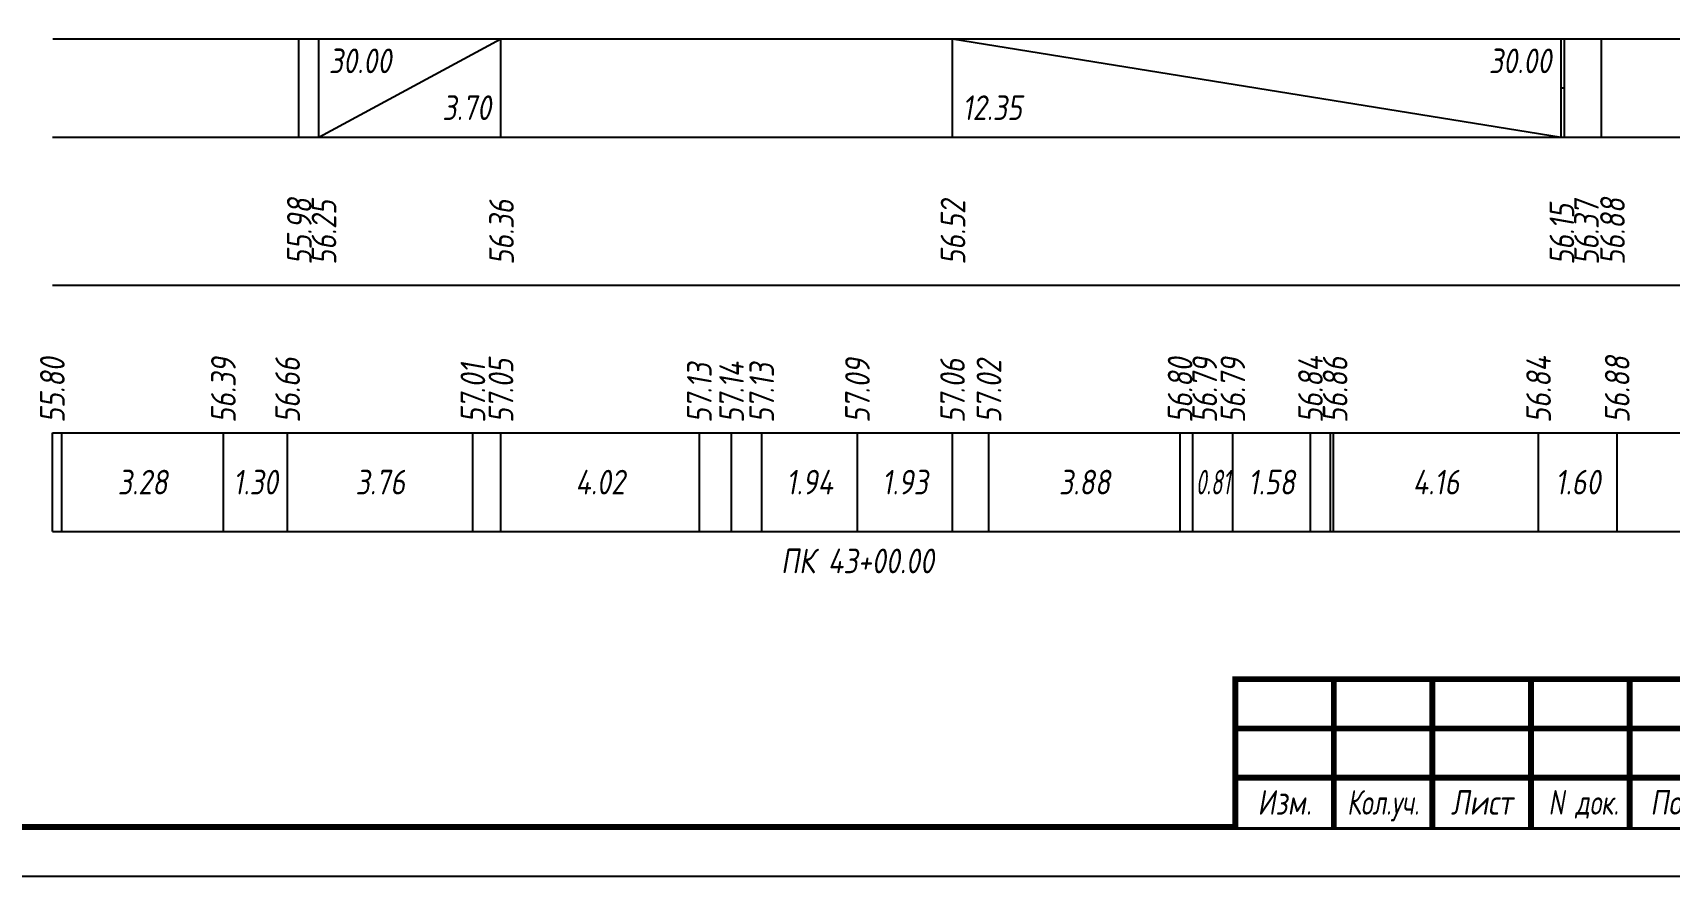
# Model space of a CAD drawing. Extents: x -717 to 1451, y -133302 to 233.
# Drawn here: x 78 to 244, y -67604.4 to -67518.8 of the extents above; entities that cross this region are included whole.
import ezdxf
from ezdxf.enums import TextEntityAlignment as Align

# ---------------------------------------------------------------- set-up
doc = ezdxf.new("R2010")
doc.units = 0
for name, color, linetype in [('Зарамочное оформление', 7, 'Continuous'), ('Код_510', 7, 'Continuous'), ('Код_516', 1, 'Continuous'), ('Подписи поперечников', 7, 'Continuous'), ('Таблица', 7, 'Continuous')]:
    doc.layers.add(name, color=color, linetype=linetype)
doc.styles.add('М', font='romand.shx', dxfattribs={"width": 0.8, "oblique": 10, "height": 2.5})

# ---------------------------------------------------------------- blocks, each defined once
blk = doc.blocks.new('Штамп')
at = {"linetype": 'Continuous'}
blk.add_wipeout([(199.95, -411.25), (384.95, -411.25), (384.95, -426.25), (199.95, -426.25)], dxfattribs=at).dxf.layer = 'Зарамочное оформление'
at = {"layer": 'Зарамочное оформление', "linetype": 'Continuous', "lineweight": -3, "const_width": 0.6, "flags": 128}
for points in [[(199.95, -426.25), (199.95, -411.25), (384.95, -411.25)], [(209.95, -411.25), (209.95, -426.25)], [(219.95, -411.25), (219.95, -426.25)], [(229.95, -411.25), (229.95, -426.25)], [(239.95, -411.25), (239.95, -426.25)], [(199.95, -416.25), (264.95, -416.25)], [(199.95, -421.25), (264.95, -421.25)]]:
    blk.add_lwpolyline(points, dxfattribs=at)
at = {"layer": 'Зарамочное оформление', "linetype": 'Continuous', "style": 'М', "oblique": 10}
for s, width, p in [('Изм.', 0.8, (204.95, -423.75)), ('Кол.уч.', 0.7, (214.95, -423.75)), ('Лист', 0.8, (224.95, -423.75)), ('N док.', 0.7, (235.28, -423.75)), ('Подпись', 0.8, (247.45, -423.75))]:
    blk.add_text(s, height=2.5, dxfattribs=dict(at, width=width)).set_placement(p, align=Align.MIDDLE_CENTER)
blk = doc.blocks.new('шифр')
blk.add_blockref('Штамп', (0, -67233))

msp = doc.modelspace()

# ---------------------------------------------------------------- linework, layer by layer
at = {"flags": 128}
msp.add_lwpolyline([(-30.054, -67604.421), (389.946, -67604.421), (389.946, -67307.421), (-30.054, -67307.421)], close=True, dxfattribs=at)
at = {"const_width": 0.6, "flags": 128}
msp.add_lwpolyline([(-10.054, -67599.421), (384.946, -67599.421), (384.946, -67312.421), (-10.054, -67312.421)], close=True, dxfattribs=at)
at = {"layer": 'Код_510'}
for p, q in [((79.946, -67569.421), (79.946, -67559.421)), ((80.911, -67569.421), (80.911, -67559.421)), ((97.296, -67569.421), (97.296, -67559.421)), ((103.813, -67569.421), (103.813, -67559.421)), ((122.608, -67569.421), (122.608, -67559.421)), ((125.457, -67569.421), (125.457, -67559.421)), ((145.581, -67569.421), (145.581, -67559.421)), ((148.849, -67569.421), (148.849, -67559.421)), ((151.909, -67569.421), (151.909, -67559.421)), ((161.623, -67569.421), (161.623, -67559.421)), ((171.262, -67569.421), (171.262, -67559.421)), ((174.962, -67569.421), (174.962, -67559.421)), ((194.353, -67569.421), (194.353, -67559.421)), ((195.661, -67569.421), (195.661, -67559.421)), ((199.703, -67569.421), (199.703, -67559.421)), ((207.582, -67569.421), (207.582, -67559.421)), ((209.61, -67569.421), (209.61, -67559.421)), ((209.923, -67569.421), (209.923, -67559.421)), ((230.72, -67569.421), (230.72, -67559.421)), ((238.698, -67569.421), (238.698, -67559.421))]:
    msp.add_line(p, q, dxfattribs=at)
at = {"layer": 'Код_516'}
for p, q in [((104.946, -67529.421), (104.946, -67519.421)), ((106.982, -67529.421), (106.982, -67519.421)), ((106.982, -67529.421), (125.457, -67519.421)), ((125.457, -67529.421), (125.457, -67519.421)), ((171.262, -67529.421), (171.262, -67519.421)), ((171.262, -67519.421), (233.028, -67529.421)), ((233.028, -67529.421), (233.028, -67519.421)), ((233.028, -67529.421), (233.028, -67519.421)), ((233.338, -67529.421), (233.338, -67519.421)), ((237.106, -67529.421), (237.106, -67519.421)), ((233.028, -67524.421), (233.338, -67524.421))]:
    msp.add_line(p, q, dxfattribs=at)
at = {"layer": 'Таблица'}
for p, q in [((80, -67519.421), (262.161, -67519.421)), ((79.946, -67529.421), (262.106, -67529.421)), ((79.946, -67544.421), (262.106, -67544.421)), ((79.946, -67559.421), (262.106, -67559.421)), ((79.946, -67569.421), (262.106, -67569.421))]:
    msp.add_line(p, q, dxfattribs=at)

# ---------------------------------------------------------------- texts
at = {"layer": 'Код_510', "style": 'М', "oblique": 10, "width": 0.8}
for s, p in [('55.80', (79.946, -67558.421)), ('56.39', (97.296, -67558.421)), ('56.66', (103.813, -67558.421)), ('57.01', (122.608, -67558.421)), ('57.05', (125.457, -67558.421)), ('57.13', (145.581, -67558.421)), ('57.14', (148.849, -67558.421)), ('57.13', (151.909, -67558.421)), ('57.09', (161.623, -67558.421)), ('57.06', (171.262, -67558.421)), ('57.02', (174.962, -67558.421)), ('56.80', (194.353, -67558.421)), ('56.79', (196.853, -67558.421)), ('56.79', (199.703, -67558.421)), ('56.84', (207.582, -67558.421)), ('56.86', (210.082, -67558.421)), ('56.84', (230.72, -67558.421)), ('56.88', (238.698, -67558.421))]:
    msp.add_text(s, height=2.5, rotation=90, dxfattribs=at).set_placement(p, align=Align.MIDDLE_LEFT)
at = {"layer": 'Код_510', "style": 'М', "oblique": 10}
for s, width, p in [('3.28', 0.8, (89.104, -67564.421)), ('1.30', 0.8, (100.555, -67564.421)), ('3.76', 0.8, (113.211, -67564.421)), ('4.02', 0.8, (135.519, -67564.421)), ('1.94', 0.8, (156.766, -67564.421)), ('1.93', 0.8, (166.443, -67564.421)), ('3.88', 0.8, (184.658, -67564.421)), ('0.81', 0.6, (197.682, -67564.421)), ('1.58', 0.8, (203.642, -67564.421)), ('4.16', 0.8, (220.321, -67564.421)), ('1.60', 0.8, (234.709, -67564.421))]:
    msp.add_text(s, height=2.5, dxfattribs=dict(at, width=width)).set_placement(p, align=Align.MIDDLE_CENTER)
at = {"layer": 'Код_516', "style": 'М', "oblique": 10, "width": 0.8}
msp.add_text('30.00', height=2.5, dxfattribs=at).set_placement((107.982, -67520.421), align=Align.TOP_LEFT)
msp.add_text('30.00', height=2.5, dxfattribs=at).set_placement((232.028, -67520.421), align=Align.TOP_RIGHT)
msp.add_text('3.70', height=2.5, dxfattribs=at).set_placement((124.457, -67528.421), align=Align.BOTTOM_RIGHT)
msp.add_text('12.35', height=2.5, dxfattribs=at).set_placement((172.262, -67528.421), align=Align.BOTTOM_LEFT)
for s, p in [('55.98', (105, -67542.371)), ('56.25', (107.5, -67542.371)), ('56.36', (125.511, -67542.371)), ('56.52', (171.316, -67542.371)), ('56.37', (235.583, -67542.371)), ('56.88', (238.22, -67542.371)), ('56.15', (233.083, -67542.371))]:
    msp.add_text(s, height=2.5, rotation=90, dxfattribs=at).set_placement(p, align=Align.MIDDLE_LEFT)
at = {"layer": 'Подписи поперечников', "style": 'М', "oblique": 10, "width": 0.8}
msp.add_text('ПК 43+00.00', height=2.5, dxfattribs=at).set_placement((161.623, -67574.421), align=Align.BOTTOM_CENTER)

# ---------------------------------------------------------------- next in the draw order: block references
msp.add_blockref('шифр', (0, 59.829))

doc.saveas('drawing.dxf')
